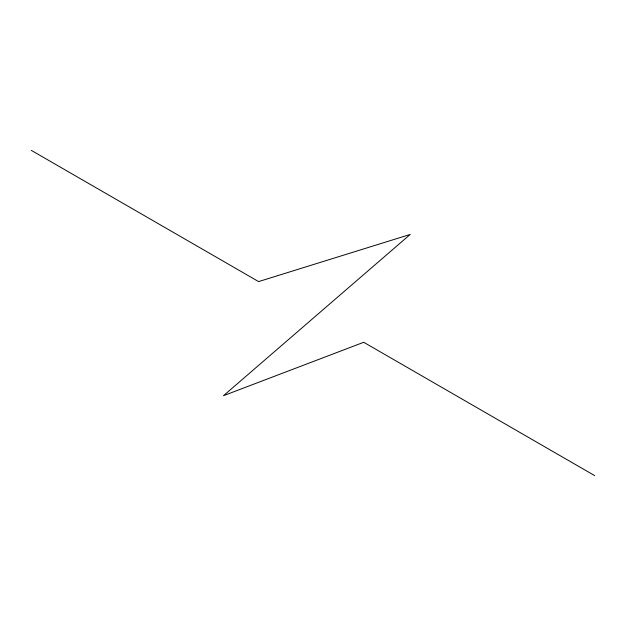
<?xml version="1.0" encoding="UTF-8"?>
<svg xmlns="http://www.w3.org/2000/svg" width="626" height="626" viewBox="0 0 626 626"><rect width="100%" height="100%" fill="white"/><g stroke="black" fill="none" stroke-linecap="round" stroke-linejoin="round"><path stroke-width="0.94" d="M31.3 150.365L258.593 281.59L410.202 234.445L223.474 395.702L363.722 342.281L594.7 475.635"/></g></svg>
